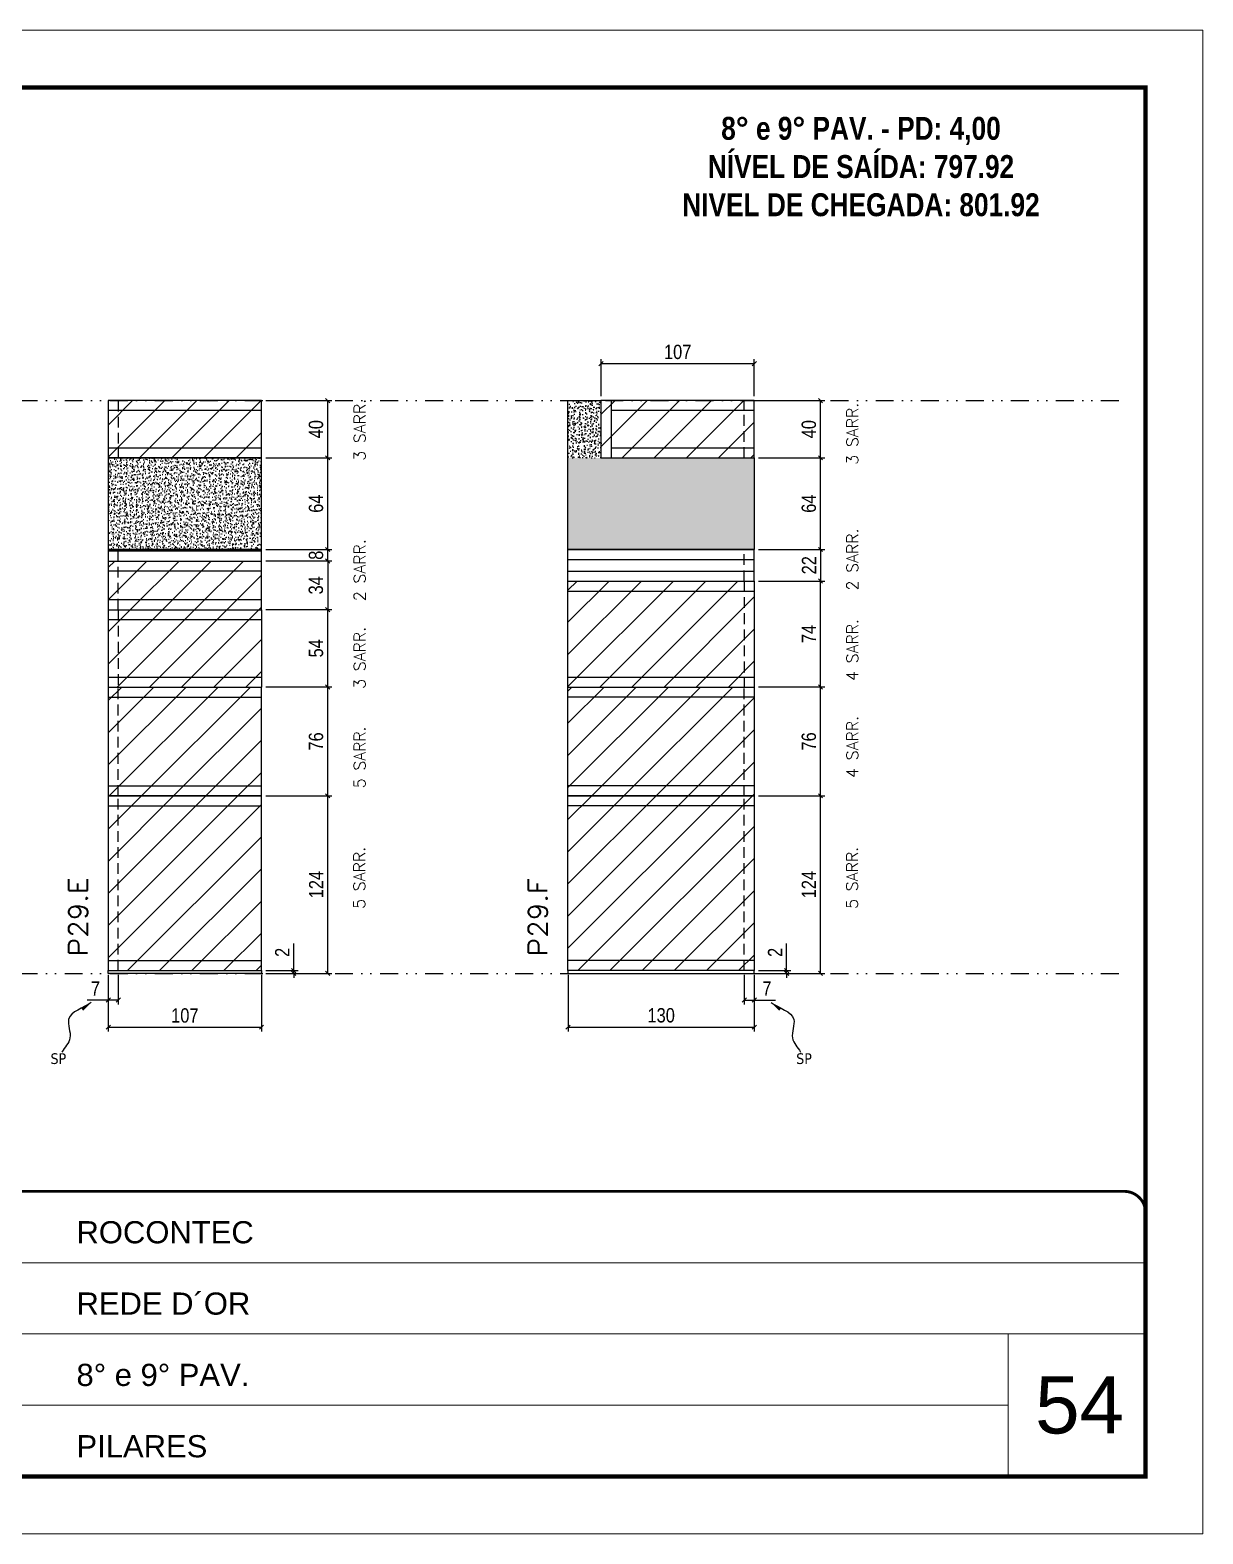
# Model space of a CAD drawing. Extents: x 28748 to 35002, y 14885 to 43501.
# Drawn here: x 31013 to 31832, y 27519 to 28569 of the extents above; entities that cross this region are included whole.
import ezdxf

# ---------------------------------------------------------------- set-up
doc = ezdxf.new("R2010")
doc.units = 0
for name, pattern in [('CONTINUO', [0]), ('DASHED', [0.75, 0.5, -0.25]), ('DIVIDE2', [0.625, 0.25, -0.125, 0, -0.125, 0, -0.125]), ('HIDDEN', [0.375, 0.25, -0.125])]:
    doc.linetypes.add(name, pattern=pattern)
for name, color, linetype, lineweight in [('CARIMBO', 255, 'Continuous', 9), ('Folhas', 255, 'Continuous', 9), ('Hachura', 251, 'Continuous', 9), ('SARRAFO DE PRESSAO', 251, 'DASHED', 9), ('Texto Seção', 7, 'Continuous', 15)]:
    doc.layers.add(name, color=color, linetype=linetype, lineweight=lineweight)
for name, color, linetype in [('COTA', 241, 'Continuous'), ('NOMENCLATURA', 7, 'Continuous'), ('Nível', 160, 'Continuous'), ('Painéis', 200, 'Continuous'), ('SARR_2.2x7', 40, 'Continuous'), ('Sarrafo de Pressão', 42, 'HIDDEN'), ('texto', 7, 'Continuous')]:
    doc.layers.add(name, color=color, linetype=linetype)
doc.styles.add('ARIAL', font='arial.ttf')
doc.styles.add('COTA TECNICA', font='techl___.ttf', dxfattribs={"height": 10})
doc.styles.add('COTA TECNICA-50', font='techl___.ttf', dxfattribs={"height": 10})
doc.styles.add('REGUA-120', font='ROMANS.shx', dxfattribs={"height": 15})
doc.styles.add('ROMANC', font='techb___.ttf', dxfattribs={"height": 2.5})
doc.styles.add('ROMANS', font='romans.shx')
doc.styles.get("Standard").update_dxf_attribs({"font": 'arial.ttf'})
doc.dimstyles.new('COTA PAINEL-50', dxfattribs={"dimtxt": 10, "dimasz": 3, "dimexe": 3, "dimexo": 3, "dimgap": 3, "dimtad": 1, "dimdec": 1, "dimzin": 12, "dimdsep": 46, "dimtxsty": 'COTA TECNICA-50', "dimblk1": 'OBLIQUE', "dimblk2": 'OBLIQUE', "dimsah": 1, "dimcen": 0.9, "dimclrd": 4, "dimclre": 4, "dimclrt": 240, "dimadec": 1, "dimazin": 3, "dimtfac": 1, "dimtdec": 1, "dimtmove": 0, "dimatfit": 3, "dimfxl": 1, "dimtolj": 1, "dimtzin": 12, "dimarcsym": 0})
doc.dimstyles.new('PAINEL', dxfattribs={"dimtxt": 10, "dimasz": 3, "dimexe": 3, "dimexo": 3, "dimgap": 3, "dimtad": 1, "dimdec": 1, "dimzin": 12, "dimdsep": 46, "dimtxsty": 'COTA TECNICA', "dimblk1": 'OBLIQUE', "dimblk2": 'OBLIQUE', "dimsah": 1, "dimcen": 0.9, "dimclrd": 4, "dimclre": 4, "dimclrt": 240, "dimadec": 1, "dimazin": 3, "dimtfac": 1, "dimtdec": 1, "dimtmove": 0, "dimatfit": 3, "dimfxl": 1, "dimtolj": 1, "dimtzin": 12, "dimarcsym": 0})
doc.dimstyles.get("Standard").update_dxf_attribs({"dimtxt": 0.18, "dimasz": 0.18, "dimexe": 0.18, "dimexo": 0.0625, "dimgap": 0.09, "dimtad": 0, "dimtih": 1, "dimtoh": 1, "dimdec": 4, "dimzin": 0, "dimdsep": 46, "dimtxsty": 'Standard', "dimcen": 0.09, "dimadec": 0, "dimazin": 0, "dimtfac": 1, "dimtdec": 4, "dimtofl": 0, "dimtmove": 0, "dimatfit": 3, "dimfxl": 1, "dimtolj": 1, "dimtzin": 0, "dimarcsym": 0})
pattern_1 = [(45, (-100272.658, -2076.637), (-11.2253202, 11.2253202), [])]
pattern_2 = [(45, (22615.809, 32144.585), (-11.22532, 11.22532), [])]

# ---------------------------------------------------------------- blocks, each defined once
blk = doc.blocks.new('9999999999')
at = {"color": 30, "linetype": 'CONTINUO'}
for p, q in [((98564.6, 34379.6), (99584, 34379.6)), ((98564.6, 34329.8), (99488, 34329.8)), ((99584, 34329.8), (99488, 34329.8)), ((99488, 34329.8), (99488, 34230.2)), ((98564.6, 34280), (99488, 34280))]:
    blk.add_line(p, q, dxfattribs=at)
at = {"color": 30, "linetype": 'CONTINUO', "const_width": 2}
blk.add_lwpolyline([(99584, 34230.2), (99584, 34414.4, 0.414214), (99569, 34429.4), (98229, 34429.4, 0.414214), (98214, 34414.4), (98214, 34245.2, 0.414214), (98229, 34230.2), (99584, 34230.2)], format="xyb", dxfattribs=at)
at = {"layer": 'Folhas'}
blk.add_lwpolyline([(98139, 34190.2), (99624, 34190.2), (99624, 35240.2), (98139, 35240.2)], close=True, dxfattribs=at)
at = {"layer": 'Folhas', "color": 30, "const_width": 3}
blk.add_lwpolyline([(98214, 34230.2), (99584, 34230.2), (99584, 35200.2), (98214, 35200.2)], close=True, dxfattribs=at)
at = {"color": 7, "linetype": 'Continuous', "ltscale": 5, "style": 'ARIAL'}
for s, height, p in [('ROCONTEC', 15.48, (98837.7, 34393.1)), ('REDE D´OR', 15.48, (98837.7, 34343.3)), ('8° e 9° PAV.', 15.483, (98837.7, 34293.5)), ('PILARES', 15.48, (98837.7, 34243.7))]:
    blk.add_text(s, height=height, dxfattribs=at).set_placement(p)
blk = doc.blocks.new('_Oblique')
at = {"color": 0, "linetype": 'ByBlock', "lineweight": -2}
blk.add_line((-0.5, -0.5), (0.5, 0.5), dxfattribs=at)
blk = doc.blocks.new('*D1021')
at = {"layer": 'COTA', "color": 4, "lineweight": -2, "transparency": 16777216}
for p, q in [((31067.7, 27909.6), (31067.7, 27870.1)), ((31174.7, 27909.6), (31174.7, 27870.1)), ((31067.7, 27873.1), (31174.7, 27873.1))]:
    blk.add_line(p, q, dxfattribs=at)
at = {"layer": 'Defpoints', "color": 0, "transparency": 16777216}
for p in [(31067.7, 27912.6), (31174.7, 27912.6), (31174.7, 27873.1)]:
    blk.add_point(p, dxfattribs=at)
at = {"layer": 'COTA', "color": 4, "lineweight": -2, "transparency": 16777216, "xscale": 3, "yscale": 3, "zscale": 3, "rotation": 180}
blk.add_blockref('_Oblique', (31067.7, 27873.1), dxfattribs=at)
at = {"layer": 'COTA', "color": 4, "lineweight": -2, "transparency": 16777216, "xscale": 3, "yscale": 3, "zscale": 3}
blk.add_blockref('_Oblique', (31174.7, 27873.1), dxfattribs=at)
at = {"layer": 'COTA', "color": 240, "transparency": 16777216, "insert": (31121.2, 27881.2), "char_height": 10, "attachment_point": 5, "style": 'COTA TECNICA'}
blk.add_mtext('\\A1;107', dxfattribs=at)
blk = doc.blocks.new('*D1022')
at = {"layer": 'COTA', "color": 4, "lineweight": -2, "transparency": 16777216}
for p, q in [((31177.7, 28270.6), (31223.9, 28270.6)), ((31220.9, 28206.6), (31220.9, 28270.6)), ((31177.7, 28206.6), (31223.9, 28206.6))]:
    blk.add_line(p, q, dxfattribs=at)
at = {"layer": 'Defpoints', "color": 0, "transparency": 16777216}
for p in [(31174.7, 28270.6), (31220.9, 28270.6), (31174.7, 28206.6)]:
    blk.add_point(p, dxfattribs=at)
at = {"layer": 'COTA', "color": 4, "lineweight": -2, "transparency": 16777216, "xscale": 3, "yscale": 3, "zscale": 3}
for p, rotation in [((31220.9, 28270.6), 90), ((31220.9, 28206.6), 270)]:
    blk.add_blockref('_Oblique', p, dxfattribs=dict(at, rotation=rotation))
at = {"layer": 'COTA', "color": 240, "transparency": 16777216, "insert": (31212.8, 28238.6), "char_height": 10, "attachment_point": 5, "rotation": 90, "style": 'COTA TECNICA'}
blk.add_mtext('\\A1;64', dxfattribs=at)
blk = doc.blocks.new('*D1023')
at = {"layer": 'COTA', "color": 4, "lineweight": -2, "transparency": 16777216}
for p, q in [((31074.7, 27909.6), (31074.7, 27889)), ((31067.7, 27907.6), (31067.7, 27889)), ((31067.7, 27892), (31053, 27892)), ((31074.7, 27892), (31067.7, 27892))]:
    blk.add_line(p, q, dxfattribs=at)
at = {"layer": 'Defpoints', "color": 0, "transparency": 16777216}
for p in [(31067.7, 27910.6), (31074.7, 27912.6), (31067.7, 27892)]:
    blk.add_point(p, dxfattribs=at)
at = {"layer": 'COTA', "color": 4, "lineweight": -2, "transparency": 16777216, "xscale": 3, "yscale": 3, "zscale": 3, "rotation": 180}
blk.add_blockref('_Oblique', (31067.7, 27892), dxfattribs=at)
at = {"layer": 'COTA', "color": 4, "lineweight": -2, "transparency": 16777216, "xscale": 3, "yscale": 3, "zscale": 3}
blk.add_blockref('_Oblique', (31074.7, 27892), dxfattribs=at)
at = {"layer": 'COTA', "color": 240, "transparency": 16777216, "insert": (31058.8, 27900.1), "char_height": 10, "attachment_point": 5, "style": 'COTA TECNICA-50'}
blk.add_mtext('\\A1;7', dxfattribs=at)
blk = doc.blocks.new('*D1024')
at = {"layer": 'COTA', "color": 4, "lineweight": -2, "transparency": 16777216}
for p, q in [((31177.7, 28034.6), (31223.9, 28034.6)), ((31220.9, 27910.6), (31220.9, 28034.6)), ((31177.7, 27910.6), (31223.9, 27910.6))]:
    blk.add_line(p, q, dxfattribs=at)
at = {"layer": 'Defpoints', "color": 0, "transparency": 16777216}
for p in [(31174.7, 28034.6), (31220.9, 28034.6), (31174.7, 27910.6)]:
    blk.add_point(p, dxfattribs=at)
at = {"layer": 'COTA', "color": 4, "lineweight": -2, "transparency": 16777216, "xscale": 3, "yscale": 3, "zscale": 3}
for p, rotation in [((31220.9, 28034.6), 90), ((31220.9, 27910.6), 270)]:
    blk.add_blockref('_Oblique', p, dxfattribs=dict(at, rotation=rotation))
at = {"layer": 'COTA', "color": 240, "transparency": 16777216, "insert": (31212.9, 27972.6), "char_height": 10, "attachment_point": 5, "rotation": 90, "style": 'COTA TECNICA-50'}
blk.add_mtext('\\A1;124', dxfattribs=at)
blk = doc.blocks.new('*D1025')
at = {"layer": 'COTA', "color": 4, "lineweight": -2, "transparency": 16777216}
for p, q in [((31197.2, 27912.6), (31197.2, 27931.4)), ((31177.7, 27912.6), (31200.2, 27912.6)), ((31177.7, 27910.6), (31200.2, 27910.6)), ((31197.2, 27910.6), (31197.2, 27912.6)), ((31197.2, 27910.6), (31197.2, 27907.6))]:
    blk.add_line(p, q, dxfattribs=at)
at = {"layer": 'Defpoints', "color": 0, "transparency": 16777216}
for p in [(31174.7, 27912.6), (31174.7, 27910.6), (31197.2, 27910.6)]:
    blk.add_point(p, dxfattribs=at)
at = {"layer": 'COTA', "color": 4, "lineweight": -2, "transparency": 16777216, "xscale": 3, "yscale": 3, "zscale": 3}
for p, rotation in [((31197.2, 27912.6), 270), ((31197.2, 27910.6), 90)]:
    blk.add_blockref('_Oblique', p, dxfattribs=dict(at, rotation=rotation))
at = {"layer": 'COTA', "color": 240, "transparency": 16777216, "insert": (31189.2, 27925.3), "char_height": 10, "attachment_point": 5, "rotation": 90, "style": 'COTA TECNICA-50'}
blk.add_mtext('\\A1;2', dxfattribs=at)
blk = doc.blocks.new('*D1026')
at = {"layer": 'COTA', "color": 4, "linetype": 'ByBlock', "lineweight": -2, "transparency": 16777216}
for p, q in [((31177.7, 28110.6), (31223.9, 28110.6)), ((31220.9, 28034.6), (31220.9, 28110.6)), ((31177.7, 28034.6), (31223.9, 28034.6))]:
    blk.add_line(p, q, dxfattribs=at)
at = {"layer": 'Defpoints', "color": 0, "linetype": 'ByBlock', "transparency": 16777216}
for p in [(31174.7, 28110.6), (31220.9, 28110.6), (31174.7, 28034.6)]:
    blk.add_point(p, dxfattribs=at)
at = {"layer": 'COTA', "color": 4, "linetype": 'ByBlock', "lineweight": -2, "transparency": 16777216, "xscale": 3, "yscale": 3, "zscale": 3}
for p, rotation in [((31220.9, 28110.6), 90), ((31220.9, 28034.6), 270)]:
    blk.add_blockref('_Oblique', p, dxfattribs=dict(at, rotation=rotation))
at = {"layer": 'COTA', "color": 240, "linetype": 'ByBlock', "transparency": 16777216, "insert": (31212.8, 28072.6), "char_height": 10, "attachment_point": 5, "rotation": 90, "style": 'COTA TECNICA'}
blk.add_mtext('\\A1;76', dxfattribs=at)
blk = doc.blocks.new('*D1027')
at = {"layer": 'COTA', "color": 4, "lineweight": -2, "transparency": 16777216}
for p, q in [((31388.7, 27909.6), (31388.7, 27870.1)), ((31518.7, 27909.6), (31518.7, 27870.1)), ((31388.7, 27873.1), (31518.7, 27873.1))]:
    blk.add_line(p, q, dxfattribs=at)
at = {"layer": 'Defpoints', "color": 0, "transparency": 16777216}
for p in [(31388.7, 27912.6), (31518.7, 27912.6), (31518.7, 27873.1)]:
    blk.add_point(p, dxfattribs=at)
at = {"layer": 'COTA', "color": 4, "lineweight": -2, "transparency": 16777216, "xscale": 3, "yscale": 3, "zscale": 3, "rotation": 180}
blk.add_blockref('_Oblique', (31388.7, 27873.1), dxfattribs=at)
at = {"layer": 'COTA', "color": 4, "lineweight": -2, "transparency": 16777216, "xscale": 3, "yscale": 3, "zscale": 3}
blk.add_blockref('_Oblique', (31518.7, 27873.1), dxfattribs=at)
at = {"layer": 'COTA', "color": 240, "transparency": 16777216, "insert": (31453.7, 27881.3), "char_height": 10, "attachment_point": 5, "style": 'COTA TECNICA'}
blk.add_mtext('\\A1;130', dxfattribs=at)
blk = doc.blocks.new('*D1028')
at = {"layer": 'COTA', "color": 4, "lineweight": -2, "transparency": 16777216}
for p, q in [((31521.7, 28270.6), (31567.9, 28270.6)), ((31564.9, 28206.6), (31564.9, 28270.6)), ((31521.7, 28206.6), (31567.9, 28206.6))]:
    blk.add_line(p, q, dxfattribs=at)
at = {"layer": 'Defpoints', "color": 0, "transparency": 16777216}
for p in [(31518.7, 28270.6), (31564.9, 28270.6), (31518.7, 28206.6)]:
    blk.add_point(p, dxfattribs=at)
at = {"layer": 'COTA', "color": 4, "lineweight": -2, "transparency": 16777216, "xscale": 3, "yscale": 3, "zscale": 3}
for p, rotation in [((31564.9, 28270.6), 90), ((31564.9, 28206.6), 270)]:
    blk.add_blockref('_Oblique', p, dxfattribs=dict(at, rotation=rotation))
at = {"layer": 'COTA', "color": 240, "transparency": 16777216, "insert": (31556.8, 28238.6), "char_height": 10, "attachment_point": 5, "rotation": 90, "style": 'COTA TECNICA'}
blk.add_mtext('\\A1;64', dxfattribs=at)
blk = doc.blocks.new('*D1029')
at = {"layer": 'COTA', "color": 4, "lineweight": -2, "transparency": 16777216}
for p, q in [((31511.7, 27909.6), (31511.7, 27889)), ((31518.7, 27907.6), (31518.7, 27889)), ((31511.7, 27892), (31518.7, 27892)), ((31518.7, 27892), (31533.4, 27892))]:
    blk.add_line(p, q, dxfattribs=at)
at = {"layer": 'Defpoints', "color": 0, "transparency": 16777216}
for p in [(31511.7, 27912.6), (31518.7, 27910.6), (31518.7, 27892)]:
    blk.add_point(p, dxfattribs=at)
at = {"layer": 'COTA', "color": 4, "lineweight": -2, "transparency": 16777216, "xscale": 3, "yscale": 3, "zscale": 3, "rotation": 180}
blk.add_blockref('_Oblique', (31511.7, 27892), dxfattribs=at)
at = {"layer": 'COTA', "color": 4, "lineweight": -2, "transparency": 16777216, "xscale": 3, "yscale": 3, "zscale": 3}
blk.add_blockref('_Oblique', (31518.7, 27892), dxfattribs=at)
at = {"layer": 'COTA', "color": 240, "transparency": 16777216, "insert": (31527.5, 27900.1), "char_height": 10, "attachment_point": 5, "style": 'COTA TECNICA-50'}
blk.add_mtext('\\A1;7', dxfattribs=at)
blk = doc.blocks.new('*D1030')
at = {"layer": 'COTA', "color": 4, "lineweight": -2, "transparency": 16777216}
for p, q in [((31521.7, 28034.6), (31567.9, 28034.6)), ((31564.9, 27910.6), (31564.9, 28034.6)), ((31521.7, 27910.6), (31567.9, 27910.6))]:
    blk.add_line(p, q, dxfattribs=at)
at = {"layer": 'Defpoints', "color": 0, "transparency": 16777216}
for p in [(31518.7, 28034.6), (31564.9, 28034.6), (31518.7, 27910.6)]:
    blk.add_point(p, dxfattribs=at)
at = {"layer": 'COTA', "color": 4, "lineweight": -2, "transparency": 16777216, "xscale": 3, "yscale": 3, "zscale": 3}
for p, rotation in [((31564.9, 28034.6), 90), ((31564.9, 27910.6), 270)]:
    blk.add_blockref('_Oblique', p, dxfattribs=dict(at, rotation=rotation))
at = {"layer": 'COTA', "color": 240, "transparency": 16777216, "insert": (31556.8, 27972.6), "char_height": 10, "attachment_point": 5, "rotation": 90, "style": 'COTA TECNICA-50'}
blk.add_mtext('\\A1;124', dxfattribs=at)
blk = doc.blocks.new('*D1031')
at = {"layer": 'COTA', "color": 4, "lineweight": -2, "transparency": 16777216}
for p, q in [((31541.2, 27912.6), (31541.2, 27931.4)), ((31521.7, 27912.6), (31544.2, 27912.6)), ((31521.7, 27910.6), (31544.2, 27910.6)), ((31541.2, 27910.6), (31541.2, 27912.6)), ((31541.2, 27910.6), (31541.2, 27907.6))]:
    blk.add_line(p, q, dxfattribs=at)
at = {"layer": 'Defpoints', "color": 0, "transparency": 16777216}
for p in [(31518.7, 27912.6), (31518.7, 27910.6), (31541.2, 27910.6)]:
    blk.add_point(p, dxfattribs=at)
at = {"layer": 'COTA', "color": 4, "lineweight": -2, "transparency": 16777216, "xscale": 3, "yscale": 3, "zscale": 3}
for p, rotation in [((31541.2, 27912.6), 270), ((31541.2, 27910.6), 90)]:
    blk.add_blockref('_Oblique', p, dxfattribs=dict(at, rotation=rotation))
at = {"layer": 'COTA', "color": 240, "transparency": 16777216, "insert": (31533.2, 27925.3), "char_height": 10, "attachment_point": 5, "rotation": 90, "style": 'COTA TECNICA-50'}
blk.add_mtext('\\A1;2', dxfattribs=at)
blk = doc.blocks.new('*D1032')
at = {"layer": 'COTA', "color": 4, "linetype": 'ByBlock', "lineweight": -2, "transparency": 16777216}
for p, q in [((31521.7, 28110.6), (31567.9, 28110.6)), ((31564.9, 28034.6), (31564.9, 28110.6)), ((31521.7, 28034.6), (31567.9, 28034.6))]:
    blk.add_line(p, q, dxfattribs=at)
at = {"layer": 'Defpoints', "color": 0, "linetype": 'ByBlock', "transparency": 16777216}
for p in [(31518.7, 28110.6), (31564.9, 28110.6), (31518.7, 28034.6)]:
    blk.add_point(p, dxfattribs=at)
at = {"layer": 'COTA', "color": 4, "linetype": 'ByBlock', "lineweight": -2, "transparency": 16777216, "xscale": 3, "yscale": 3, "zscale": 3}
for p, rotation in [((31564.9, 28110.6), 90), ((31564.9, 28034.6), 270)]:
    blk.add_blockref('_Oblique', p, dxfattribs=dict(at, rotation=rotation))
at = {"layer": 'COTA', "color": 240, "linetype": 'ByBlock', "transparency": 16777216, "insert": (31556.8, 28072.6), "char_height": 10, "attachment_point": 5, "rotation": 90, "style": 'COTA TECNICA'}
blk.add_mtext('\\A1;76', dxfattribs=at)
blk = doc.blocks.new('*D1405')
at = {"layer": 'COTA', "color": 4, "lineweight": -2, "transparency": 16777216}
for p, q in [((31177.7, 28310.6), (31223.9, 28310.6)), ((31220.9, 28270.6), (31220.9, 28310.6)), ((31177.7, 28270.6), (31223.9, 28270.6))]:
    blk.add_line(p, q, dxfattribs=at)
at = {"layer": 'Defpoints', "color": 0, "transparency": 16777216}
for p in [(31174.7, 28310.6), (31220.9, 28310.6), (31174.7, 28270.6)]:
    blk.add_point(p, dxfattribs=at)
at = {"layer": 'COTA', "color": 4, "lineweight": -2, "transparency": 16777216, "xscale": 3, "yscale": 3, "zscale": 3}
for p, rotation in [((31220.9, 28310.6), 90), ((31220.9, 28270.6), 270)]:
    blk.add_blockref('_Oblique', p, dxfattribs=dict(at, rotation=rotation))
at = {"layer": 'COTA', "color": 240, "transparency": 16777216, "insert": (31212.8, 28290.6), "char_height": 10, "attachment_point": 5, "rotation": 90, "style": 'COTA TECNICA-50'}
blk.add_mtext('\\A1;40', dxfattribs=at)
blk = doc.blocks.new('*D1406')
at = {"layer": 'COTA', "color": 4, "lineweight": -2, "transparency": 16777216}
for p, q in [((31521.7, 28310.6), (31567.9, 28310.6)), ((31564.9, 28270.6), (31564.9, 28310.6)), ((31521.7, 28270.6), (31567.9, 28270.6))]:
    blk.add_line(p, q, dxfattribs=at)
at = {"layer": 'Defpoints', "color": 0, "transparency": 16777216}
for p in [(31518.7, 28310.6), (31564.9, 28310.6), (31518.7, 28270.6)]:
    blk.add_point(p, dxfattribs=at)
at = {"layer": 'COTA', "color": 4, "lineweight": -2, "transparency": 16777216, "xscale": 3, "yscale": 3, "zscale": 3}
for p, rotation in [((31564.9, 28310.6), 90), ((31564.9, 28270.6), 270)]:
    blk.add_blockref('_Oblique', p, dxfattribs=dict(at, rotation=rotation))
at = {"layer": 'COTA', "color": 240, "transparency": 16777216, "insert": (31556.8, 28290.6), "char_height": 10, "attachment_point": 5, "rotation": 90, "style": 'COTA TECNICA-50'}
blk.add_mtext('\\A1;40', dxfattribs=at)
blk = doc.blocks.new('*D2070')
at = {"layer": 'COTA', "color": 4, "lineweight": -2, "transparency": 16777216}
for p, q in [((31411.7, 28313.6), (31411.7, 28339.4)), ((31411.7, 28336.4), (31518.7, 28336.4)), ((31518.7, 28313.6), (31518.7, 28339.4))]:
    blk.add_line(p, q, dxfattribs=at)
at = {"layer": 'Defpoints', "color": 0, "transparency": 16777216}
for p in [(31518.7, 28336.4), (31411.7, 28310.6), (31518.7, 28310.6)]:
    blk.add_point(p, dxfattribs=at)
at = {"layer": 'COTA', "color": 4, "lineweight": -2, "transparency": 16777216, "xscale": 3, "yscale": 3, "zscale": 3, "rotation": 180}
blk.add_blockref('_Oblique', (31411.7, 28336.4), dxfattribs=at)
at = {"layer": 'COTA', "color": 4, "lineweight": -2, "transparency": 16777216, "xscale": 3, "yscale": 3, "zscale": 3}
blk.add_blockref('_Oblique', (31518.7, 28336.4), dxfattribs=at)
at = {"layer": 'COTA', "color": 240, "transparency": 16777216, "insert": (31465.2, 28344.5), "char_height": 10, "attachment_point": 5, "style": 'COTA TECNICA-50'}
blk.add_mtext('\\A1;107', dxfattribs=at)
blk = doc.blocks.new('*D2312')
at = {"layer": 'COTA', "color": 4, "lineweight": -2, "transparency": 16777216}
for p, q in [((31177.7, 28164.6), (31223.9, 28164.6)), ((31220.9, 28110.6), (31220.9, 28164.6)), ((31177.7, 28110.6), (31223.9, 28110.6))]:
    blk.add_line(p, q, dxfattribs=at)
at = {"layer": 'Defpoints', "color": 0, "transparency": 16777216}
for p in [(31174.7, 28164.6), (31220.9, 28164.6), (31174.7, 28110.6)]:
    blk.add_point(p, dxfattribs=at)
at = {"layer": 'COTA', "color": 4, "lineweight": -2, "transparency": 16777216, "xscale": 3, "yscale": 3, "zscale": 3}
for p, rotation in [((31220.9, 28164.6), 90), ((31220.9, 28110.6), 270)]:
    blk.add_blockref('_Oblique', p, dxfattribs=dict(at, rotation=rotation))
at = {"layer": 'COTA', "color": 240, "transparency": 16777216, "insert": (31212.8, 28137.6), "char_height": 10, "attachment_point": 5, "rotation": 90, "style": 'COTA TECNICA'}
blk.add_mtext('\\A1;54', dxfattribs=at)
blk = doc.blocks.new('*D2313')
at = {"layer": 'COTA', "color": 4, "lineweight": -2, "transparency": 16777216}
for p, q in [((31521.7, 28184.6), (31567.9, 28184.6)), ((31564.9, 28110.6), (31564.9, 28184.6)), ((31521.7, 28110.6), (31567.9, 28110.6))]:
    blk.add_line(p, q, dxfattribs=at)
at = {"layer": 'Defpoints', "color": 0, "transparency": 16777216}
for p in [(31518.7, 28184.6), (31564.9, 28184.6), (31518.7, 28110.6)]:
    blk.add_point(p, dxfattribs=at)
at = {"layer": 'COTA', "color": 4, "lineweight": -2, "transparency": 16777216, "xscale": 3, "yscale": 3, "zscale": 3}
for p, rotation in [((31564.9, 28184.6), 90), ((31564.9, 28110.6), 270)]:
    blk.add_blockref('_Oblique', p, dxfattribs=dict(at, rotation=rotation))
at = {"layer": 'COTA', "color": 240, "transparency": 16777216, "insert": (31556.8, 28147.6), "char_height": 10, "attachment_point": 5, "rotation": 90, "style": 'COTA TECNICA'}
blk.add_mtext('\\A1;74', dxfattribs=at)
blk = doc.blocks.new('*D2470')
at = {"layer": 'COTA', "color": 4, "lineweight": -2, "transparency": 16777216}
for p, q in [((31177.7, 28198.6), (31223.9, 28198.6)), ((31220.9, 28198.6), (31220.9, 28164.6)), ((31177.7, 28164.6), (31223.9, 28164.6))]:
    blk.add_line(p, q, dxfattribs=at)
at = {"layer": 'Defpoints', "color": 0, "transparency": 16777216}
for p in [(31174.7, 28198.6), (31174.7, 28164.6), (31220.9, 28164.6)]:
    blk.add_point(p, dxfattribs=at)
at = {"layer": 'COTA', "color": 4, "lineweight": -2, "transparency": 16777216, "xscale": 3, "yscale": 3, "zscale": 3}
for p, rotation in [((31220.9, 28198.6), 90), ((31220.9, 28164.6), 270)]:
    blk.add_blockref('_Oblique', p, dxfattribs=dict(at, rotation=rotation))
at = {"layer": 'COTA', "color": 240, "transparency": 16777216, "insert": (31212.7, 28181.6), "char_height": 10, "attachment_point": 5, "rotation": 90, "style": 'COTA TECNICA'}
blk.add_mtext('\\A1;34', dxfattribs=at)
blk = doc.blocks.new('*D2471')
at = {"layer": 'COTA', "color": 4, "lineweight": -2, "transparency": 16777216}
for p, q in [((31521.7, 28206.6), (31567.9, 28206.6)), ((31564.9, 28206.6), (31564.9, 28184.6)), ((31521.7, 28184.6), (31567.9, 28184.6))]:
    blk.add_line(p, q, dxfattribs=at)
at = {"layer": 'Defpoints', "color": 0, "transparency": 16777216}
for p in [(31518.7, 28206.6), (31518.7, 28184.6), (31564.9, 28184.6)]:
    blk.add_point(p, dxfattribs=at)
at = {"layer": 'COTA', "color": 4, "lineweight": -2, "transparency": 16777216, "xscale": 3, "yscale": 3, "zscale": 3}
for p, rotation in [((31564.9, 28206.6), 90), ((31564.9, 28184.6), 270)]:
    blk.add_blockref('_Oblique', p, dxfattribs=dict(at, rotation=rotation))
at = {"layer": 'COTA', "color": 240, "transparency": 16777216, "insert": (31556.9, 28195.6), "char_height": 10, "attachment_point": 5, "rotation": 90, "style": 'COTA TECNICA'}
blk.add_mtext('\\A1;22', dxfattribs=at)
blk = doc.blocks.new('*D2632')
at = {"layer": 'COTA', "color": 4, "lineweight": -2, "transparency": 16777216}
for p, q in [((31177.7, 28206.6), (31223.9, 28206.6)), ((31220.9, 28198.6), (31220.9, 28206.6)), ((31177.7, 28198.6), (31223.9, 28198.6))]:
    blk.add_line(p, q, dxfattribs=at)
at = {"layer": 'Defpoints', "color": 0, "transparency": 16777216}
for p in [(31174.7, 28206.6), (31220.9, 28206.6), (31174.7, 28198.6)]:
    blk.add_point(p, dxfattribs=at)
at = {"layer": 'COTA', "color": 4, "lineweight": -2, "transparency": 16777216, "xscale": 3, "yscale": 3, "zscale": 3}
for p, rotation in [((31220.9, 28206.6), 90), ((31220.9, 28198.6), 270)]:
    blk.add_blockref('_Oblique', p, dxfattribs=dict(at, rotation=rotation))
at = {"layer": 'COTA', "color": 240, "transparency": 16777216, "insert": (31212.8, 28202.6), "char_height": 10, "attachment_point": 5, "rotation": 90, "style": 'COTA TECNICA'}
blk.add_mtext('\\A1;8', dxfattribs=at)

msp = doc.modelspace()

# ---------------------------------------------------------------- hatches: boundary and pattern name
at = {"layer": 'COTA', "linetype": 'ByBlock'}
h = msp.add_hatch(dxfattribs=at)
h.set_pattern_fill('AR-CONC', color=256, scale=0.03)
h.set_pattern_definition([(50, (22629.3086, 35568.31), (5.46554, -0.4781726), [0.5715, -6.2865]), (355, (22629.3086, 35568.31), (-1.0573026, 5.7317054), [0.4572, -5.0292175]), (100.451445, (22629.764, 35568.2703), (4.4082374, 5.2535326), [0.4857003, -5.3427073]), (46.1842, (22629.3086, 35569.834), (8.1323712, -1.26127), [0.85725, -9.42975]), (96.63556, (22629.986, 35569.729), (7.122124, 7.422784), [0.7285507, -8.014068]), (351.18415, (22629.309, 35569.834), (7.122124, 7.422784), [0.685799, -7.543792]), (21, (22630.0706, 35569.453), (4.5484317, -3.067956), [0.5715, -6.2865]), (326, (22630.0706, 35569.453), (1.8540609, 5.525639), [0.4572, -5.0292]), (71.451445, (22630.4496, 35569.1975), (6.4024926, 2.457683), [0.4857003, -5.342698]), (37.5, (22629.3086, 35568.3102), (0.0926581, 2.53665117), [0, -4.96824, 0, -5.1054, 0, -5.04825]), (7.5, (22629.3086, 35568.3102), (2.0045899, 3.00541724), [0, -2.91084, 0, -4.85394, 0, -1.92405]), (327.5, (22627.6093, 35568.3102), (4.06771786, -0.17186232), [0, -1.905, 0, -5.9436, 0, -7.8867]), (317.5, (22626.8473, 35568.31), (4.4438754, 0.7627947), [0, -2.4765, 0, -3.94716, 0, -5.6007])])
h.paths.add_polyline_path([(31411.88, 28310.55), (31388.65, 28310.55), (31388.65, 28270.55), (31411.88, 28270.55)])
h = msp.add_hatch(dxfattribs=at)
h.set_pattern_fill('AR-CONC', color=256, scale=0.03)
h.set_pattern_definition([(50, (-100344.087, -906.8617), (5.46554007, -0.47817257), [0.5715, -6.2865]), (355, (-100344.087, -906.8617), (-1.05730264, 5.73170536), [0.4572, -5.02921753]), (100.4514447, (-100343.6315, -906.9015), (4.40823741, 5.25353256), [0.48570026, -5.34270734]), (46.1842, (-100344.087, -905.3377), (8.13237123, -1.26126984), [0.85725, -9.42975]), (96.6355576, (-100343.409, -905.443), (7.122124, 7.42278374), [0.7285507, -8.01406824]), (351.184151, (-100344.087, -905.338), (7.122124, 7.42278374), [0.685799, -7.54379196]), (21, (-100343.325, -905.7187), (4.54843174, -3.06795595), [0.5715, -6.2865]), (326, (-100343.325, -905.7187), (1.85406085, 5.52563898), [0.4572, -5.0292]), (71.451445, (-100342.946, -905.9743), (6.40249258, 2.45768307), [0.48570026, -5.34269813]), (37.5, (-100344.087, -906.8617), (0.092658098, 2.536651166), [0, -4.96824, 0, -5.1054, 0, -5.04825]), (7.5, (-100344.087, -906.8617), (2.004589875, 3.005417245), [0, -2.91084, 0, -4.85394, 0, -1.92405]), (327.5, (-100345.7862, -906.8617), (4.067717855, -0.17186232), [0, -1.905, 0, -5.9436, 0, -7.8867]), (317.5, (-100346.5482, -906.8617), (4.44387544, 0.76279473), [0, -2.4765, 0, -3.94716, 0, -5.6007])])
h.paths.add_polyline_path([(31067.69, 28206.55), (31174.69, 28206.55), (31174.69, 28270.55), (31067.69, 28270.55)])
h = msp.add_hatch(dxfattribs=at)
h.set_pattern_fill('AR-CONC', color=256, scale=0.03)
h.set_pattern_definition([(50, (-100272.658, -2057.6368), (5.46554007, -0.47817257), [0.5715, -6.2865]), (355, (-100272.658, -2057.637), (-1.05730264, 5.73170536), [0.4572, -5.02921753]), (100.4514447, (-100272.2025, -2057.6766), (4.40823741, 5.25353256), [0.48570026, -5.34270734]), (46.1842, (-100272.658, -2056.113), (8.13237123, -1.26126984), [0.85725, -9.42975]), (96.6355576, (-100271.98, -2056.218), (7.122124, 7.42278374), [0.7285507, -8.01406824]), (351.184151, (-100272.658, -2056.113), (7.122124, 7.42278374), [0.685799, -7.54379196]), (21, (-100271.896, -2056.4938), (4.54843174, -3.06795595), [0.5715, -6.2865]), (326, (-100271.896, -2056.494), (1.85406085, 5.52563898), [0.4572, -5.0292]), (71.451445, (-100271.517, -2056.7494), (6.40249258, 2.45768307), [0.48570026, -5.34269813]), (37.5, (-100272.658, -2057.6368), (0.092658098, 2.536651166), [0, -4.96824, 0, -5.1054, 0, -5.04825]), (7.5, (-100272.658, -2057.6368), (2.004589875, 3.005417245), [0, -2.91084, 0, -4.85394, 0, -1.92405]), (327.5, (-100274.3572, -2057.6368), (4.067717855, -0.17186232), [0, -1.905, 0, -5.9436, 0, -7.8867]), (317.5, (-100275.1192, -2057.6368), (4.44387544, 0.76279473), [0, -2.4765, 0, -3.94716, 0, -5.6007])])
h.paths.add_polyline_path([(31518.65, 28270.55), (31410.65, 28270.55), (31388.65, 28270.55), (31388.65, 28206.55), (31518.65, 28206.55)])
h.paths.add_polyline_path([(31410.65, 28270.55), (31388.65, 28270.55)], flags=16)
at = {"layer": 'Hachura'}
h = msp.add_hatch(dxfattribs=at)
h.set_pattern_fill('ANSI31', color=256, scale=5)
h.set_pattern_definition(pattern_2)
h.paths.add_polyline_path([(31174.69, 28310.55), (31067.69, 28310.55), (31067.69, 28270.55), (31174.69, 28270.55)])
at = {"layer": 'Hachura', "linetype": 'ByBlock'}
h = msp.add_hatch(dxfattribs=at)
h.set_pattern_fill('ANSI31', color=256, scale=5)
h.set_pattern_definition(pattern_2)
h.paths.add_polyline_path([(31518.65, 28270.55), (31518.65, 28310.55), (31411.68, 28310.55), (31411.68, 28270.55)])
at = {"layer": 'Hachura'}
h = msp.add_hatch(dxfattribs=at)
h.set_pattern_fill('ANSI31', color=256, scale=5)
h.paths.add_polyline_path([(31174.69, 28198.55), (31067.69, 28198.55), (31067.69, 28164.55), (31174.69, 28164.55)])
h = msp.add_hatch(dxfattribs=at)
h.set_pattern_fill('ANSI31', color=256, scale=5)
h.paths.add_polyline_path([(31518.65, 28184.55), (31388.65, 28184.55), (31388.65, 28110.55), (31518.65, 28110.55)])
h = msp.add_hatch(dxfattribs=at)
h.set_pattern_fill('ANSI31', color=256, scale=5)
h.paths.add_polyline_path([(31174.69, 28164.55), (31067.69, 28164.55), (31067.69, 28110.55), (31174.69, 28110.55)])
at = {"layer": 'Hachura', "linetype": 'ByBlock'}
h = msp.add_hatch(dxfattribs=at)
h.set_pattern_fill('ANSI31', color=256, scale=5)
h.set_pattern_definition(pattern_1)
h.paths.add_polyline_path([(31067.69, 28110.55), (31067.69, 28034.55), (31174.69, 28034.55), (31174.69, 28110.55)])
h = msp.add_hatch(dxfattribs=at)
h.set_pattern_fill('ANSI31', color=256, scale=5)
h.set_pattern_definition(pattern_1)
h.paths.add_polyline_path([(31518.65, 28110.55), (31388.65, 28110.55), (31388.65, 28034.55), (31518.65, 28034.55)])
h = msp.add_hatch(dxfattribs=at)
h.set_pattern_fill('ANSI31', color=256, scale=5)
h.set_pattern_definition(pattern_1)
h.paths.add_polyline_path([(31174.69, 28034.55), (31067.69, 28034.55), (31067.69, 27912.55), (31174.69, 27912.55)])
h = msp.add_hatch(dxfattribs=at)
h.set_pattern_fill('ANSI31', color=256, scale=5)
h.set_pattern_definition(pattern_1)
h.paths.add_polyline_path([(31518.65, 28034.55), (31388.65, 28034.55), (31388.65, 27912.55), (31518.65, 27912.55)])

# ---------------------------------------------------------------- linework, layer by layer
at = {"layer": 'COTA', "linetype": 'ByBlock'}
for p, q in [((31388.65, 28206.55), (31388.65, 28310.55)), ((31388.65, 28310.55), (31411.68, 28310.55))]:
    msp.add_line(p, q, dxfattribs=at)
msp.add_lwpolyline([(31067.69, 28206.55), (31174.69, 28206.55), (31174.69, 28270.55), (31067.69, 28270.55)], close=True, dxfattribs=at)
msp.add_lwpolyline([(31411.68, 28270.55), (31518.65, 28270.55), (31518.65, 28206.55), (31388.65, 28206.55)], dxfattribs=at)
at = {"layer": 'Nível', "color": 4, "linetype": 'DIVIDE2', "ltscale": 50}
for p, q in [((30408.34, 28310.55), (31778.34, 28310.55)), ((30408.34, 27910.55), (31778.34, 27910.55))]:
    msp.add_line(p, q, dxfattribs=at)
at = {"layer": 'Painéis'}
for p, q in [((31174.69, 28310.55), (31067.69, 28310.55)), ((31067.69, 28310.55), (31067.69, 28270.55)), ((31174.69, 28270.55), (31174.69, 28310.55)), ((31518.65, 28310.55), (31411.68, 28310.55)), ((31411.68, 28310.55), (31411.68, 28270.55)), ((31518.65, 28270.55), (31518.65, 28310.55)), ((31067.69, 28270.55), (31174.69, 28270.55)), ((31411.68, 28270.55), (31518.65, 28270.55)), ((31174.69, 28206.55), (31067.69, 28206.55)), ((31174.69, 28206.55), (31067.69, 28206.55)), ((31067.69, 28206.55), (31067.69, 28198.55)), ((31174.69, 28198.55), (31174.69, 28206.55)), ((31388.65, 28206.55), (31518.65, 28206.55)), ((31388.65, 28184.55), (31388.65, 28206.55)), ((31518.65, 28184.55), (31518.65, 28206.55)), ((31067.69, 28198.55), (31067.69, 28164.55)), ((31067.69, 28198.55), (31174.69, 28198.55)), ((31174.69, 28164.55), (31174.69, 28198.55)), ((31388.65, 28110.55), (31388.65, 28184.55)), ((31388.65, 28184.55), (31518.65, 28184.55)), ((31518.65, 28184.55), (31518.65, 28110.55)), ((31067.69, 28164.55), (31067.69, 28110.55)), ((31067.69, 28164.55), (31174.69, 28164.55)), ((31174.69, 28164.55), (31174.69, 28110.55)), ((31067.69, 28110.55), (31067.69, 28034.55)), ((31067.69, 28110.55), (31174.69, 28110.55)), ((31174.69, 28034.55), (31174.69, 28110.55)), ((31388.65, 28034.55), (31388.65, 28110.55)), ((31388.65, 28110.55), (31518.65, 28110.55)), ((31388.65, 28110.55), (31518.65, 28110.55)), ((31518.65, 28110.55), (31518.65, 28034.55)), ((31067.69, 28034.55), (31174.69, 28034.55)), ((31518.65, 28034.55), (31388.65, 28034.55))]:
    msp.add_line(p, q, dxfattribs=at)
at = {"layer": 'Painéis', "linetype": 'ByBlock'}
for p, q in [((31067.69, 28206.55), (31174.69, 28206.55)), ((31174.69, 28206.55), (31067.69, 28206.55))]:
    msp.add_line(p, q, dxfattribs=at)
at = {"layer": 'Painéis'}
for points in [[(31067.69, 27912.55), (31174.69, 27912.55), (31174.69, 28034.55), (31067.69, 28034.55)], [(31518.65, 27912.55), (31388.65, 27912.55), (31388.65, 28034.55), (31518.65, 28034.55)], [(31067.69, 27912.55), (31174.69, 27912.55), (31174.69, 27910.55), (31067.69, 27910.55)], [(31518.65, 27912.55), (31388.65, 27912.55), (31388.65, 27910.55), (31518.65, 27910.55)]]:
    msp.add_lwpolyline(points, close=True, dxfattribs=at)
at = {"layer": 'SARR_2.2x7'}
for p, q in [((31418.68, 28310.55), (31418.68, 28270.55)), ((31174.69, 28303.55), (31067.69, 28303.55)), ((31518.65, 28303.55), (31418.68, 28303.55)), ((31067.69, 28277.55), (31174.69, 28277.55)), ((31418.68, 28277.55), (31518.65, 28277.55)), ((31174.69, 28205.55), (31067.69, 28205.55)), ((31388.65, 28199.55), (31518.65, 28199.55)), ((31174.69, 28191.55), (31067.69, 28191.55)), ((31388.65, 28191.55), (31518.65, 28191.55)), ((31174.69, 28171.55), (31067.69, 28171.55)), ((31388.65, 28177.55), (31518.65, 28177.55)), ((31174.69, 28157.55), (31067.69, 28157.55)), ((31067.69, 28117.55), (31174.69, 28117.55)), ((31388.65, 28117.55), (31518.65, 28117.55)), ((31067.69, 28103.55), (31174.69, 28103.55)), ((31518.65, 28103.55), (31388.65, 28103.55)), ((31067.69, 28041.55), (31174.69, 28041.55)), ((31518.65, 28041.55), (31388.65, 28041.55)), ((31067.69, 28027.55), (31174.69, 28027.55)), ((31518.65, 28027.55), (31388.65, 28027.55)), ((31067.69, 27919.55), (31174.69, 27919.55)), ((31518.65, 27919.55), (31388.65, 27919.55))]:
    msp.add_line(p, q, dxfattribs=at)
at = {"layer": 'Sarrafo de Pressão', "ltscale": 30}
for p, q in [((31074.69, 28310.55), (31074.69, 28270.55)), ((31511.65, 28270.55), (31511.65, 28310.55)), ((31074.69, 28198.55), (31074.69, 28206.55)), ((31511.65, 28184.55), (31511.65, 28206.55)), ((31074.69, 28164.55), (31074.69, 28198.55)), ((31511.65, 28184.55), (31511.65, 28110.55)), ((31074.69, 28164.55), (31074.69, 28110.55)), ((31074.69, 28034.55), (31074.69, 28110.55)), ((31511.65, 28034.55), (31511.65, 28110.55)), ((31511.65, 28110.55), (31511.65, 28110.55)), ((31074.69, 27912.55), (31074.69, 28034.55)), ((31511.65, 27912.55), (31511.65, 28034.55))]:
    msp.add_line(p, q, dxfattribs=at)

# ---------------------------------------------------------------- block references
at = {"layer": 'SARRAFO DE PRESSAO', "color": 6, "linetype": 'ByBlock'}
msp.add_blockref('9999999999', (-67792.14, -6670.94), dxfattribs=at)

# ---------------------------------------------------------------- texts
at = {"layer": 'CARIMBO', "style": 'ARIAL'}
msp.add_text('54', height=40, dxfattribs=at).set_placement((31714.7, 27589.41))
at = {"layer": 'NOMENCLATURA', "color": 2, "insert": (31593.17, 28535.33), "char_height": 16, "attachment_point": 2, "style": 'ROMANC'}
msp.add_mtext_dynamic_manual_height_columns('\\P8° e 9° PAV. - PD: 4,00\\PNÍVEL DE SAÍDA: 797.92\\PNIVEL DE CHEGADA: 801.92', width=300.2766, gutter_width=1, heights=[0], dxfattribs=at)
at = {"layer": 'texto', "color": 0, "char_height": 7.5, "attachment_point": 5}
for insert in [(31032.92, 27851.06), (31553.43, 27851.06)]:
    msp.add_mtext('{\\fTahoma|b0|i0|c0|p34;\\C4;SP}', dxfattribs=dict(at, insert=insert))
at = {"layer": 'Texto Seção', "linetype": 'Continuous', "style": 'ROMANS'}
for s, p in [('3 SARR.', (31247.2, 28268.53)), ('3 SARR.', (31591.16, 28265.82)), ('2 SARR.', (31591.16, 28178.04)), ('2 SARR.', (31247.2, 28170.52)), ('3 SARR.', (31247.2, 28109.31)), ('4 SARR.', (31591.16, 28114.81)), ('4 SARR.', (31591.16, 28047.17)), ('5 SARR.', (31247.2, 28039.88)), ('5 SARR.', (31247, 27955.72)), ('5 SARR.', (31590.96, 27955.72))]:
    msp.add_text(s, height=8, rotation=90, dxfattribs=at).set_placement(p)
at = {"layer": 'Texto Seção', "style": 'REGUA-120', "width": 1.1}
for s, p in [('P29.E', (31053.23, 27922.61)), ('P29.F', (31374.19, 27922.61))]:
    msp.add_text(s, height=13, rotation=90, dxfattribs=at).set_placement(p)

# ---------------------------------------------------------------- dimensions: what is measured, and where the dimension line sits
at = {"layer": 'COTA'}
for base, p1, p2, picture, middle in [((31518.65, 28336.44), (31411.68, 28310.55), (31518.65, 28310.55), '*D2070', (31465.17, 28344.54)), ((31518.65, 27892.04), (31511.65, 27912.55), (31518.65, 27910.55), '*D1029', (31527.52, 27900.11))]:
    dim = msp.add_linear_dim(base=base, p1=p1, p2=p2, dimstyle='COTA PAINEL-50', dxfattribs=at)
    dim.commit()
    dim.dimension.update_dxf_attribs({"geometry": picture, "text_midpoint": middle})
for base, p1, p2, angle, dimstyle, picture, middle in [((31220.93, 28310.55), (31174.69, 28270.55), (31174.69, 28310.55), 90, 'COTA PAINEL-50', '*D1405', (31212.83, 28290.55)), ((31564.89, 28310.55), (31518.65, 28270.55), (31518.65, 28310.55), 90, 'COTA PAINEL-50', '*D1406', (31556.79, 28290.55)), ((31564.89, 28184.55), (31518.65, 28110.55), (31518.65, 28184.55), 90, 'PAINEL', '*D2313', (31556.82, 28147.55)), ((31220.93, 28164.55), (31174.69, 28110.55), (31174.69, 28164.55), 90, 'PAINEL', '*D2312', (31212.82, 28137.55)), ((31220.93, 28034.55), (31174.69, 27910.55), (31174.69, 28034.55), 90, 'COTA PAINEL-50', '*D1024', (31212.86, 27972.55)), ((31564.89, 28034.55), (31518.65, 27910.55), (31518.65, 28034.55), 90, 'COTA PAINEL-50', '*D1030', (31556.82, 27972.55)), ((31067.69, 27892.04), (31074.69, 27912.55), (31067.69, 27910.55), 180, 'COTA PAINEL-50', '*D1023', (31058.83, 27900.11))]:
    dim = msp.add_linear_dim(base=base, p1=p1, p2=p2, angle=angle, dimstyle=dimstyle, dxfattribs=at)
    dim.commit()
    dim.dimension.update_dxf_attribs({"geometry": picture, "text_midpoint": middle})
for base, p1, p2, picture, middle in [((31220.93, 28270.55), (31174.69, 28206.55), (31174.69, 28270.55), '*D1022', (31220.93, 28238.55)), ((31564.89, 28270.55), (31518.65, 28206.55), (31518.65, 28270.55), '*D1028', (31564.89, 28238.55))]:
    dim = msp.add_linear_dim(base=base, p1=p1, p2=p2, angle=90, dimstyle='PAINEL', override={"dimarcsym": 2}, dxfattribs=at)
    dim.commit()
    dim.dimension.update_dxf_attribs({"geometry": picture, "text_midpoint": middle, "dimtype": 160})
for base, p1, p2, dimstyle, picture, middle in [((31220.93, 28206.55), (31174.69, 28198.55), (31174.69, 28206.55), 'PAINEL', '*D2632', (31220.93, 28202.55)), ((31564.89, 28184.55), (31518.65, 28206.55), (31518.65, 28184.55), 'PAINEL', '*D2471', (31564.89, 28195.55)), ((31220.93, 28164.55), (31174.69, 28198.55), (31174.69, 28164.55), 'PAINEL', '*D2470', (31220.93, 28181.55)), ((31197.22, 27910.55), (31174.69, 27912.55), (31174.69, 27910.55), 'COTA PAINEL-50', '*D1025', (31197.22, 27925.3)), ((31541.18, 27910.55), (31518.65, 27912.55), (31518.65, 27910.55), 'COTA PAINEL-50', '*D1031', (31541.18, 27925.3))]:
    dim = msp.add_linear_dim(base=base, p1=p1, p2=p2, angle=90, dimstyle=dimstyle, dxfattribs=at)
    dim.commit()
    dim.dimension.update_dxf_attribs({"geometry": picture, "text_midpoint": middle, "dimtype": 160})
at = {"layer": 'COTA', "linetype": 'ByBlock'}
for base, p1, p2, picture, middle in [((31220.93, 28110.55), (31174.69, 28034.55), (31174.69, 28110.55), '*D1026', (31212.83, 28072.55)), ((31564.89, 28110.55), (31518.65, 28034.55), (31518.65, 28110.55), '*D1032', (31556.79, 28072.55))]:
    dim = msp.add_linear_dim(base=base, p1=p1, p2=p2, angle=90, dimstyle='PAINEL', dxfattribs=at)
    dim.commit()
    dim.dimension.update_dxf_attribs({"geometry": picture, "text_midpoint": middle})
at = {"layer": 'COTA'}
for base, p1, p2, picture, middle in [((31174.69, 27873.1), (31067.69, 27912.55), (31174.69, 27912.55), '*D1021', (31121.19, 27881.2)), ((31518.65, 27873.1), (31388.65, 27912.55), (31518.65, 27912.55), '*D1027', (31453.65, 27881.32))]:
    dim = msp.add_linear_dim(base=base, p1=p1, p2=p2, dimstyle='PAINEL', override={"dimarcsym": 2}, dxfattribs=at)
    dim.commit()
    dim.dimension.update_dxf_attribs({"geometry": picture, "text_midpoint": middle})

# ---------------------------------------------------------------- leaders
at = {"layer": 'COTA', "path_type": 1}
for points in [[(31055.87, 27890.37), (31040.08, 27878.54), (31041, 27865.53), (31035.45, 27855.75)], [(31530.48, 27890.37), (31546.27, 27878.54), (31545.34, 27865.53), (31550.9, 27855.75)]]:
    msp.add_leader(points, dimstyle='Standard', override={"dimasz": 8}, dxfattribs=at)

doc.saveas('drawing.dxf')
